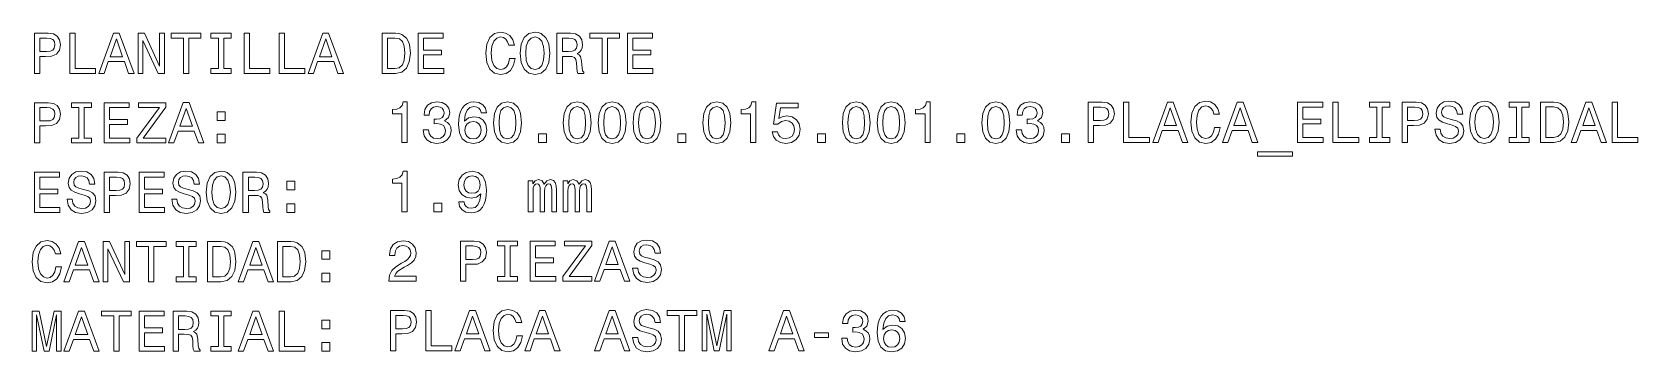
# Model space of a CAD drawing. Extents: x 15 to 1174, y 15 to 826.
# Drawn here: x 621.6 to 761.3, y 383.9 to 411.7 of the extents above; entities that cross this region are included whole.
import ezdxf

# ---------------------------------------------------------------- set-up
doc = ezdxf.new("R2010")
doc.units = 0

msp = doc.modelspace()

# ---------------------------------------------------------------- linework, layer by layer
at = {"color": 7, "lineweight": 13}
for points in [[(621.753906, 408.096527), (622.217834, 408.096527), (622.217834, 409.574188), (622.732239, 409.574188), (623.251709, 409.599396), (623.665283, 409.775909), (623.932556, 410.118866), (624.023315, 410.587891), (623.952698, 411.021606), (623.750977, 411.339325), (623.418152, 411.530975), (622.964233, 411.596527), (621.753906, 411.596527)], [(622.838196, 411.167847), (623.140747, 411.137604), (623.362671, 411.041779), (623.493774, 410.865265), (623.539185, 410.587891), (623.48877, 410.29538), (623.3526, 410.118866), (623.120605, 410.028076), (622.802856, 410.002869), (622.217834, 410.002869), (622.217834, 411.167847)], [(624.830261, 408.096527), (627.079529, 408.096527), (627.079529, 408.520172), (625.29425, 408.520172), (625.29425, 411.596527), (624.830261, 411.596527)], [(627.356934, 408.096527), (627.820862, 408.096527), (628.189026, 409.125336), (629.585999, 409.125336), (629.954163, 408.096527), (630.428223, 408.096527), (629.147278, 411.601562), (628.632812, 411.601562)], [(628.350403, 409.554016), (628.890076, 411.09726), (629.429688, 409.554016)], [(630.776184, 408.096527), (631.194824, 408.096527), (631.194824, 410.966125), (632.536316, 408.096527), (633.075928, 408.096527), (633.075928, 411.596527), (632.652283, 411.596527), (632.652283, 408.726929), (631.325928, 411.596527), (630.776184, 411.596527)], [(634.730103, 408.096527), (635.194092, 408.096527), (635.194092, 411.172882), (636.253174, 411.172882), (636.253174, 411.596527), (633.665955, 411.596527), (633.665955, 411.172882), (634.730103, 411.172882)], [(637.766113, 408.520172), (637.120605, 408.520172), (637.120605, 408.096527), (638.87561, 408.096527), (638.87561, 408.520172), (638.230103, 408.520172), (638.230103, 411.172882), (638.87561, 411.172882), (638.87561, 411.596527), (637.120605, 411.596527), (637.120605, 411.172882), (637.766113, 411.172882)], [(640.010376, 408.096527), (642.259644, 408.096527), (642.259644, 408.520172), (640.474365, 408.520172), (640.474365, 411.596527), (640.010376, 411.596527)], [(643.046387, 408.096527), (645.295654, 408.096527), (645.295654, 408.520172), (643.510376, 408.520172), (643.510376, 411.596527), (643.046387, 411.596527)], [(645.573059, 408.096527), (646.037048, 408.096527), (646.405151, 409.125336), (647.802124, 409.125336), (648.170288, 408.096527), (648.644348, 408.096527), (647.363403, 411.601562), (646.848999, 411.601562)], [(646.566528, 409.554016), (647.106201, 411.09726), (647.645813, 409.554016)], [(653.173157, 411.596527), (652.008179, 411.596527), (652.008179, 408.096527), (653.173157, 408.096527), (653.7229, 408.207489), (654.131409, 408.54538), (654.383545, 409.095093), (654.474365, 409.846527), (654.393677, 410.613098), (654.292786, 410.91568), (654.15155, 411.157776), (653.743042, 411.485565), (653.475769, 411.566254)], [(653.137878, 411.177948), (653.521179, 411.102295), (653.783447, 410.8703), (653.939758, 410.456757), (653.990173, 409.846527), (653.934692, 409.25647), (653.778381, 408.842926), (653.511108, 408.595795), (653.137878, 408.515106), (652.477234, 408.515106), (652.477234, 411.177948)], [(655.155151, 408.096527), (657.374207, 408.096527), (657.374207, 408.520172), (655.619141, 408.520172), (655.619141, 409.705322), (657.182556, 409.705322), (657.182556, 410.123901), (655.619141, 410.123901), (655.619141, 411.172882), (657.333862, 411.172882), (657.333862, 411.596527), (655.155151, 411.596527)], [(663.103271, 409.397675), (663.002441, 408.97406), (662.835999, 408.671448), (662.604004, 408.484863), (662.331665, 408.424347), (662.003906, 408.515106), (661.746643, 408.787445), (661.575195, 409.231262), (661.519714, 409.846527), (661.575195, 410.456757), (661.741638, 410.905609), (661.99884, 411.177948), (662.331665, 411.273773), (662.57373, 411.223328), (662.780518, 411.082123), (662.941895, 410.855164), (663.052856, 410.54248), (663.531982, 410.54248), (663.380676, 411.021606), (663.118408, 411.384705), (662.760376, 411.611664), (662.331665, 411.692352), (661.797119, 411.566254), (661.388611, 411.213257), (661.126343, 410.63327), (661.035583, 409.846527), (661.126343, 409.059784), (661.388611, 408.479797), (661.797119, 408.121735), (662.331665, 408.000702), (662.80072, 408.096527), (663.178955, 408.363831), (663.446228, 408.802582), (663.587463, 409.397675)], [(664.026184, 409.846527), (664.117004, 409.059784), (664.379211, 408.479797), (664.78772, 408.121735), (665.322327, 408.000702), (665.851868, 408.121735), (666.265381, 408.479797), (666.522583, 409.059784), (666.618408, 409.846527), (666.522583, 410.628235), (666.411682, 410.945953), (666.265381, 411.208191), (665.851868, 411.566254), (665.59967, 411.657043), (665.322327, 411.692352), (664.782715, 411.566254), (664.374207, 411.213257), (664.117004, 410.63327)], [(664.510376, 409.846527), (664.565857, 410.456757), (664.732239, 410.905609), (664.989441, 411.177948), (665.322327, 411.273773), (665.650146, 411.177948), (665.907349, 410.900574), (666.07373, 410.451721), (666.134277, 409.846527), (666.07373, 409.236298), (665.907349, 408.787445), (665.650146, 408.515106), (665.322327, 408.424347), (664.989441, 408.515106), (664.732239, 408.787445), (664.565857, 409.231262)], [(667.233704, 408.096527), (667.702698, 408.096527), (667.702698, 409.574188), (668.181824, 409.574188), (668.534851, 409.559052), (668.756775, 409.488464), (668.877808, 409.322021), (668.928223, 409.024475), (668.95343, 408.570587), (668.983704, 408.273041), (669.044189, 408.096527), (669.57373, 408.096527), (669.57373, 408.192352), (669.457764, 408.333557), (669.417419, 408.595795), (669.382141, 409.160645), (669.296387, 409.579224), (669.180359, 409.710358), (668.99884, 409.806183), (669.200562, 409.932251), (669.341797, 410.108765), (669.432556, 410.330688), (669.46283, 410.597961), (669.392212, 411.021606), (669.190491, 411.339325), (668.857605, 411.530975), (668.403748, 411.596527), (667.233704, 411.596527)], [(668.272583, 411.167847), (668.580261, 411.137604), (668.797119, 411.041779), (668.933289, 410.865265), (668.978638, 410.587891), (668.928223, 410.29538), (668.792053, 410.118866), (668.560059, 410.028076), (668.242371, 410.002869), (667.702698, 410.002869), (667.702698, 411.167847)], [(671.162354, 408.096527), (671.626343, 408.096527), (671.626343, 411.172882), (672.685425, 411.172882), (672.685425, 411.596527), (670.098267, 411.596527), (670.098267, 411.172882), (671.162354, 411.172882)], [(673.371338, 408.096527), (675.590332, 408.096527), (675.590332, 408.520172), (673.835266, 408.520172), (673.835266, 409.705322), (675.398682, 409.705322), (675.398682, 410.123901), (673.835266, 410.123901), (673.835266, 411.172882), (675.549988, 411.172882), (675.549988, 411.596527), (673.371338, 411.596527)], [(621.753906, 402.049713), (622.217834, 402.049713), (622.217834, 403.527374), (622.732239, 403.527374), (623.251709, 403.552582), (623.665283, 403.729095), (623.932556, 404.072052), (624.023315, 404.541077), (623.952698, 404.974792), (623.750977, 405.292511), (623.418152, 405.484161), (622.964233, 405.549713), (621.753906, 405.549713)], [(625.622009, 402.473358), (624.976501, 402.473358), (624.976501, 402.049713), (626.731567, 402.049713), (626.731567, 402.473358), (626.085999, 402.473358), (626.085999, 405.126068), (626.731567, 405.126068), (626.731567, 405.549713), (624.976501, 405.549713), (624.976501, 405.126068), (625.622009, 405.126068)], [(627.830994, 402.049713), (630.049988, 402.049713), (630.049988, 402.473358), (628.294922, 402.473358), (628.294922, 403.658508), (629.858337, 403.658508), (629.858337, 404.077087), (628.294922, 404.077087), (628.294922, 405.126068), (630.009644, 405.126068), (630.009644, 405.549713), (627.830994, 405.549713)], [(630.670288, 402.049713), (633.181824, 402.049713), (633.181824, 402.473358), (631.225037, 402.473358), (633.181824, 405.151306), (633.181824, 405.549713), (630.806458, 405.549713), (630.806458, 405.126068), (632.657349, 405.126068), (630.670288, 402.453186)], [(633.428955, 402.049713), (633.892944, 402.049713), (634.261108, 403.078522), (635.658081, 403.078522), (636.026184, 402.049713), (636.500305, 402.049713), (635.219299, 405.554749), (634.704895, 405.554749)], [(653.727234, 402.096527), (654.186157, 402.096527), (654.186157, 405.621735), (653.843201, 405.621735), (653.752441, 405.314117), (653.570862, 405.10733), (653.293518, 404.986298), (652.910217, 404.945953), (652.910217, 404.587891), (653.727234, 404.587891)], [(655.58313, 403.195953), (655.58313, 403.160645), (655.663818, 402.676483), (655.900879, 402.313385), (656.274048, 402.08139), (656.768311, 401.995667), (657.292786, 402.08139), (657.686157, 402.303314), (657.938293, 402.656311), (658.029114, 403.110229), (657.98877, 403.407776), (657.877808, 403.649841), (657.696228, 403.836426), (657.454163, 403.972595), (657.781982, 404.244934), (657.897949, 404.67865), (657.822327, 405.072021), (657.605469, 405.369568), (657.252441, 405.556183), (656.768311, 405.621735), (656.314392, 405.541046), (655.966431, 405.319153), (655.739441, 404.966125), (655.663818, 404.497101), (655.663818, 404.461792), (656.112671, 404.461792), (656.153015, 404.784576), (656.284119, 405.016571), (656.495972, 405.157776), (656.793518, 405.208191), (657.055725, 405.167847), (657.247375, 405.061951), (657.363403, 404.890472), (657.408752, 404.658478), (657.363403, 404.411377), (657.242371, 404.244934), (657.030518, 404.144073), (656.743042, 404.113831), (656.546387, 404.118866), (656.546387, 403.720459), (656.793518, 403.73053), (657.111206, 403.68515), (657.348267, 403.564117), (657.489441, 403.367432), (657.539917, 403.110229), (657.484436, 402.817719), (657.338196, 402.600861), (657.106201, 402.464691), (656.798523, 402.419281), (656.480835, 402.469727), (656.24884, 402.621033), (656.1026, 402.863098), (656.047119, 403.195953)], [(661.100403, 404.653442), (661.004578, 405.061951), (660.782715, 405.364532), (660.439758, 405.556183), (659.995972, 405.621735), (659.698425, 405.586426), (659.441223, 405.490631), (659.214233, 405.33429), (659.022583, 405.112366), (658.871338, 404.834991), (658.760376, 404.497101), (658.689758, 404.098694), (658.669556, 403.649841), (658.750305, 402.933716), (658.997375, 402.414246), (659.395813, 402.101562), (659.940491, 401.995667), (660.429688, 402.086426), (660.802856, 402.323486), (661.044922, 402.696686), (661.130676, 403.170746), (661.044922, 403.649841), (660.812927, 404.018005), (660.454895, 404.25), (660.011108, 404.330688), (659.531982, 404.229797), (659.173889, 403.942352), (659.249573, 404.497101), (659.41095, 404.895508), (659.658081, 405.132538), (660.000977, 405.213257), (660.253174, 405.172882), (660.444824, 405.066986), (660.570862, 404.890472), (660.636414, 404.653442)], [(661.710632, 403.806183), (661.786316, 403.014404), (662.023315, 402.449554), (662.40155, 402.106628), (662.926086, 401.995667), (663.445496, 402.106628), (663.823792, 402.449554), (664.055725, 403.014404), (664.136414, 403.806183), (664.055725, 404.592926), (663.959961, 404.905609), (663.823792, 405.162811), (663.445496, 405.505737), (662.926086, 405.621735), (662.40155, 405.505737), (662.023315, 405.157776), (661.786316, 404.592926)], [(667.782715, 403.806183), (667.858337, 403.014404), (668.095398, 402.449554), (668.473633, 402.106628), (668.998108, 401.995667), (669.517578, 402.106628), (669.895813, 402.449554), (670.127808, 403.014404), (670.208496, 403.806183), (670.127808, 404.592926), (670.031982, 404.905609), (669.895813, 405.162811), (669.517578, 405.505737), (668.998108, 405.621735), (668.473633, 405.505737), (668.095398, 405.157776), (667.858337, 404.592926)], [(670.818726, 403.806183), (670.894348, 403.014404), (671.131409, 402.449554), (671.509644, 402.106628), (672.034119, 401.995667), (672.553589, 402.106628), (672.931824, 402.449554), (673.163818, 403.014404), (673.244507, 403.806183), (673.163818, 404.592926), (673.067993, 404.905609), (672.931824, 405.162811), (672.553589, 405.505737), (672.034119, 405.621735), (671.509644, 405.505737), (671.131409, 405.157776), (670.894348, 404.592926)], [(673.854736, 403.806183), (673.93042, 403.014404), (674.167419, 402.449554), (674.545654, 402.106628), (675.07019, 401.995667), (675.5896, 402.106628), (675.967834, 402.449554), (676.199829, 403.014404), (676.280518, 403.806183), (676.199829, 404.592926), (676.104004, 404.905609), (675.967834, 405.162811), (675.5896, 405.505737), (675.07019, 405.621735), (674.545654, 405.505737), (674.167419, 405.157776), (673.93042, 404.592926)], [(679.926758, 403.806183), (680.002441, 403.014404), (680.239441, 402.449554), (680.617737, 402.106628), (681.142212, 401.995667), (681.661682, 402.106628), (682.039917, 402.449554), (682.271912, 403.014404), (682.3526, 403.806183), (682.271912, 404.592926), (682.176086, 404.905609), (682.039917, 405.162811), (681.661682, 405.505737), (681.142212, 405.621735), (680.617737, 405.505737), (680.239441, 405.157776), (680.002441, 404.592926)], [(684.087463, 402.096527), (684.546387, 402.096527), (684.546387, 405.621735), (684.20343, 405.621735), (684.112671, 405.314117), (683.931091, 405.10733), (683.653748, 404.986298), (683.270447, 404.945953), (683.270447, 404.587891), (684.087463, 404.587891)], [(685.963501, 403.009338), (686.074463, 402.595795), (686.321594, 402.273041), (686.684692, 402.07132), (687.148682, 401.995667), (687.658081, 402.086426), (688.056458, 402.333557), (688.308655, 402.726929), (688.40448, 403.231262), (688.318726, 403.700287), (688.07666, 404.06842), (687.698425, 404.30545), (687.209229, 404.391205), (686.830994, 404.330688), (686.538452, 404.164246), (686.679688, 405.10733), (688.21283, 405.10733), (688.21283, 405.520874), (686.341797, 405.520874), (686.064392, 403.664978), (686.467834, 403.664978), (686.760376, 403.902008), (687.133545, 403.987732), (687.456299, 403.932251), (687.70343, 403.770874), (687.859802, 403.523773), (687.915283, 403.206024), (687.859802, 402.888306), (687.698425, 402.641205), (687.451294, 402.484863), (687.133545, 402.429382), (686.866272, 402.464691), (686.659485, 402.580688), (686.508179, 402.762238), (686.432556, 403.009338)], [(692.070862, 403.806183), (692.146545, 403.014404), (692.383545, 402.449554), (692.76178, 402.106628), (693.286316, 401.995667), (693.805725, 402.106628), (694.18396, 402.449554), (694.415955, 403.014404), (694.496643, 403.806183), (694.415955, 404.592926), (694.320129, 404.905609), (694.18396, 405.162811), (693.805725, 405.505737), (693.286316, 405.621735), (692.76178, 405.505737), (692.383545, 405.157776), (692.146545, 404.592926)], [(695.106873, 403.806183), (695.182556, 403.014404), (695.419556, 402.449554), (695.797852, 402.106628), (696.322327, 401.995667), (696.841797, 402.106628), (697.220032, 402.449554), (697.452026, 403.014404), (697.532715, 403.806183), (697.452026, 404.592926), (697.356201, 404.905609), (697.220032, 405.162811), (696.841797, 405.505737), (696.322327, 405.621735), (695.797852, 405.505737), (695.419556, 405.157776), (695.182556, 404.592926)], [(699.267578, 402.096527), (699.726501, 402.096527), (699.726501, 405.621735), (699.383545, 405.621735), (699.292786, 405.314117), (699.111206, 405.10733), (698.833862, 404.986298), (698.450562, 404.945953), (698.450562, 404.587891), (699.267578, 404.587891)], [(704.214966, 403.806183), (704.290588, 403.014404), (704.527649, 402.449554), (704.905884, 402.106628), (705.430359, 401.995667), (705.949829, 402.106628), (706.328064, 402.449554), (706.560059, 403.014404), (706.640747, 403.806183), (706.560059, 404.592926), (706.464233, 404.905609), (706.328064, 405.162811), (705.949829, 405.505737), (705.430359, 405.621735), (704.905884, 405.505737), (704.527649, 405.157776), (704.290588, 404.592926)], [(707.195496, 403.195953), (707.195496, 403.160645), (707.276184, 402.676483), (707.513245, 402.313385), (707.886414, 402.08139), (708.380676, 401.995667), (708.905151, 402.08139), (709.298523, 402.303314), (709.55072, 402.656311), (709.641479, 403.110229), (709.601135, 403.407776), (709.490173, 403.649841), (709.308594, 403.836426), (709.066528, 403.972595), (709.394348, 404.244934), (709.510376, 404.67865), (709.434692, 405.072021), (709.217834, 405.369568), (708.864807, 405.556183), (708.380676, 405.621735), (707.926758, 405.541046), (707.578796, 405.319153), (707.351868, 404.966125), (707.276184, 404.497101), (707.276184, 404.461792), (707.725037, 404.461792), (707.765381, 404.784576), (707.896545, 405.016571), (708.108337, 405.157776), (708.405884, 405.208191), (708.668152, 405.167847), (708.859802, 405.061951), (708.975769, 404.890472), (709.021179, 404.658478), (708.975769, 404.411377), (708.854736, 404.244934), (708.642944, 404.144073), (708.355469, 404.113831), (708.158752, 404.118866), (708.158752, 403.720459), (708.405884, 403.73053), (708.723633, 403.68515), (708.960632, 403.564117), (709.101868, 403.367432), (709.152283, 403.110229), (709.096802, 402.817719), (708.950562, 402.600861), (708.718567, 402.464691), (708.41095, 402.419281), (708.093201, 402.469727), (707.861206, 402.621033), (707.714966, 402.863098), (707.659485, 403.195953)], [(713.474304, 402.096527), (713.938293, 402.096527), (713.938293, 403.574188), (714.452698, 403.574188), (714.972168, 403.599396), (715.385742, 403.775909), (715.653015, 404.118866), (715.743774, 404.587891), (715.673157, 405.021606), (715.471436, 405.339325), (715.138611, 405.530975), (714.684692, 405.596527), (713.474304, 405.596527)], [(716.55072, 402.096527), (718.799988, 402.096527), (718.799988, 402.520172), (717.014648, 402.520172), (717.014648, 405.596527), (716.55072, 405.596527)], [(719.077332, 402.096527), (719.541321, 402.096527), (719.909485, 403.125336), (721.306458, 403.125336), (721.674622, 402.096527), (722.148682, 402.096527), (720.867676, 405.601562), (720.353271, 405.601562)], [(724.463501, 403.397675), (724.362671, 402.97406), (724.196228, 402.671448), (723.964233, 402.484863), (723.691895, 402.424347), (723.364075, 402.515106), (723.106873, 402.787445), (722.935425, 403.231262), (722.879944, 403.846527), (722.935425, 404.456757), (723.101868, 404.905609), (723.35907, 405.177948), (723.691895, 405.273773), (723.93396, 405.223328), (724.140747, 405.082123), (724.302124, 404.855164), (724.413086, 404.54248), (724.892212, 404.54248), (724.740906, 405.021606), (724.478638, 405.384705), (724.120605, 405.611664), (723.691895, 405.692352), (723.157349, 405.566254), (722.74884, 405.213257), (722.486572, 404.63327), (722.395813, 403.846527), (722.486572, 403.059784), (722.74884, 402.479797), (723.157349, 402.121735), (723.691895, 402.000702), (724.16095, 402.096527), (724.539185, 402.363831), (724.806458, 402.802582), (724.947693, 403.397675)], [(725.149414, 402.096527), (725.613403, 402.096527), (725.981567, 403.125336), (727.37854, 403.125336), (727.746643, 402.096527), (728.220703, 402.096527), (726.939758, 405.601562), (726.425354, 405.601562)], [(731.695496, 402.096527), (733.914551, 402.096527), (733.914551, 402.520172), (732.159485, 402.520172), (732.159485, 403.705322), (733.7229, 403.705322), (733.7229, 404.123901), (732.159485, 404.123901), (732.159485, 405.172882), (733.874207, 405.172882), (733.874207, 405.596527), (731.695496, 405.596527)], [(734.766846, 402.096527), (737.016113, 402.096527), (737.016113, 402.520172), (735.230835, 402.520172), (735.230835, 405.596527), (734.766846, 405.596527)], [(738.594666, 402.520172), (737.949097, 402.520172), (737.949097, 402.096527), (739.704163, 402.096527), (739.704163, 402.520172), (739.058655, 402.520172), (739.058655, 405.172882), (739.704163, 405.172882), (739.704163, 405.596527), (737.949097, 405.596527), (737.949097, 405.172882), (738.594666, 405.172882)], [(740.798584, 402.096527), (741.262512, 402.096527), (741.262512, 403.574188), (741.776917, 403.574188), (742.296387, 403.599396), (742.709961, 403.775909), (742.977234, 404.118866), (743.067993, 404.587891), (742.997437, 405.021606), (742.795654, 405.339325), (742.46283, 405.530975), (742.008911, 405.596527), (740.798584, 405.596527)], [(744.101868, 403.251434), (743.642944, 403.251434), (743.743774, 402.716858), (743.995972, 402.323486), (744.384277, 402.086426), (744.908813, 402.000702), (745.428223, 402.08139), (745.816589, 402.303314), (746.063721, 402.651276), (746.15448, 403.110229), (746.078796, 403.523773), (745.867004, 403.791046), (745.524048, 403.96756), (745.065125, 404.098694), (744.671753, 404.194519), (744.414551, 404.30545), (744.268311, 404.466858), (744.2229, 404.718994), (744.268311, 404.945953), (744.399414, 405.117432), (744.601135, 405.233429), (744.87854, 405.273773), (745.16095, 405.223328), (745.382874, 405.087158), (745.529114, 404.860229), (745.599731, 404.552582), (746.058655, 404.552582), (746.058655, 404.562653), (745.977966, 405.036743), (745.740906, 405.38974), (745.367737, 405.611664), (744.863403, 405.687317), (744.409485, 405.611664), (744.056458, 405.399841), (743.829529, 405.072021), (743.74884, 404.648407), (743.814392, 404.270172), (744.006042, 404.012939), (744.308655, 403.841492), (744.722168, 403.710358), (745.130676, 403.59436), (745.438354, 403.483429), (745.624939, 403.322021), (745.690491, 403.059784), (745.630005, 402.79248), (745.473633, 402.590759), (745.236572, 402.464691), (744.928955, 402.424347), (744.585999, 402.479797), (744.323792, 402.641205), (744.157349, 402.903442)], [(746.638611, 403.846527), (746.72937, 403.059784), (746.991638, 402.479797), (747.400146, 402.121735), (747.934753, 402.000702), (748.464294, 402.121735), (748.877808, 402.479797), (749.13501, 403.059784), (749.230835, 403.846527), (749.13501, 404.628235), (749.024048, 404.945953), (748.877808, 405.208191), (748.464294, 405.566254), (748.212097, 405.657043), (747.934753, 405.692352), (747.395081, 405.566254), (746.986572, 405.213257), (746.72937, 404.63327)], [(747.122803, 403.846527), (747.178223, 404.456757), (747.344666, 404.905609), (747.601868, 405.177948), (747.934753, 405.273773), (748.262573, 405.177948), (748.519775, 404.900574), (748.686157, 404.451721), (748.746704, 403.846527), (748.686157, 403.236298), (748.519775, 402.787445), (748.262573, 402.515106), (747.934753, 402.424347), (747.601868, 402.515106), (747.344666, 402.787445), (747.178223, 403.231262)], [(750.73877, 402.520172), (750.093262, 402.520172), (750.093262, 402.096527), (751.848267, 402.096527), (751.848267, 402.520172), (751.202759, 402.520172), (751.202759, 405.172882), (751.848267, 405.172882), (751.848267, 405.596527), (750.093262, 405.596527), (750.093262, 405.172882), (750.73877, 405.172882)], [(754.001709, 405.596527), (752.836731, 405.596527), (752.836731, 402.096527), (754.001709, 402.096527), (754.551453, 402.207489), (754.959961, 402.54538), (755.212097, 403.095093), (755.302856, 403.846527), (755.222168, 404.613098), (755.121338, 404.91568), (754.980103, 405.157776), (754.571655, 405.485565), (754.304321, 405.566254)], [(755.509644, 402.096527), (755.973633, 402.096527), (756.341797, 403.125336), (757.73877, 403.125336), (758.106934, 402.096527), (758.580994, 402.096527), (757.299988, 405.601562), (756.785583, 405.601562)], [(759.055054, 402.096527), (761.304321, 402.096527), (761.304321, 402.520172), (759.519043, 402.520172), (759.519043, 405.596527), (759.055054, 405.596527)], [(622.838196, 405.121033), (623.140747, 405.09079), (623.362671, 404.994965), (623.493774, 404.818451), (623.539185, 404.541077), (623.48877, 404.248566), (623.3526, 404.072052), (623.120605, 403.981262), (622.802856, 403.956055), (622.217834, 403.956055), (622.217834, 405.121033)], [(634.422485, 403.507202), (634.962097, 405.050446), (635.501709, 403.507202)], [(637.650146, 404.0065), (638.346069, 404.0065), (638.346069, 404.757935), (637.650146, 404.757935)], [(660.641479, 403.16568), (660.585999, 402.847961), (660.444824, 402.605896), (660.217834, 402.444519), (659.935425, 402.394073), (659.637878, 402.444519), (659.41095, 402.600861), (659.264709, 402.842926), (659.219299, 403.160645), (659.269714, 403.473328), (659.41095, 403.710358), (659.642944, 403.861664), (659.955627, 403.917145), (660.227966, 403.861664), (660.444824, 403.715393), (660.585999, 403.478363)], [(662.194824, 403.806183), (662.235168, 404.416412), (662.361206, 404.855164), (662.588196, 405.112366), (662.926086, 405.203156), (663.258911, 405.112366), (663.48584, 404.855164), (663.611938, 404.416412), (663.652283, 403.806183), (663.611938, 403.190918), (663.48584, 402.752136), (663.258911, 402.494934), (662.926086, 402.40921), (662.588196, 402.494934), (662.361206, 402.752136), (662.235168, 403.190918)], [(668.266846, 403.806183), (668.30719, 404.416412), (668.433289, 404.855164), (668.660217, 405.112366), (668.998108, 405.203156), (669.330994, 405.112366), (669.557922, 404.855164), (669.684021, 404.416412), (669.724365, 403.806183), (669.684021, 403.190918), (669.557922, 402.752136), (669.330994, 402.494934), (668.998108, 402.40921), (668.660217, 402.494934), (668.433289, 402.752136), (668.30719, 403.190918)], [(671.302856, 403.806183), (671.343201, 404.416412), (671.469299, 404.855164), (671.696228, 405.112366), (672.034119, 405.203156), (672.367004, 405.112366), (672.593933, 404.855164), (672.720032, 404.416412), (672.760376, 403.806183), (672.720032, 403.190918), (672.593933, 402.752136), (672.367004, 402.494934), (672.034119, 402.40921), (671.696228, 402.494934), (671.469299, 402.752136), (671.343201, 403.190918)], [(674.338867, 403.806183), (674.379211, 404.416412), (674.50531, 404.855164), (674.732239, 405.112366), (675.07019, 405.203156), (675.403015, 405.112366), (675.629944, 404.855164), (675.756042, 404.416412), (675.796387, 403.806183), (675.756042, 403.190918), (675.629944, 402.752136), (675.403015, 402.494934), (675.07019, 402.40921), (674.732239, 402.494934), (674.50531, 402.752136), (674.379211, 403.190918)], [(680.41095, 403.806183), (680.451294, 404.416412), (680.577393, 404.855164), (680.804321, 405.112366), (681.142212, 405.203156), (681.475037, 405.112366), (681.702026, 404.855164), (681.828064, 404.416412), (681.868408, 403.806183), (681.828064, 403.190918), (681.702026, 402.752136), (681.475037, 402.494934), (681.142212, 402.40921), (680.804321, 402.494934), (680.577393, 402.752136), (680.451294, 403.190918)], [(692.555054, 403.806183), (692.595398, 404.416412), (692.721436, 404.855164), (692.948425, 405.112366), (693.286316, 405.203156), (693.619141, 405.112366), (693.846069, 404.855164), (693.972168, 404.416412), (694.012512, 403.806183), (693.972168, 403.190918), (693.846069, 402.752136), (693.619141, 402.494934), (693.286316, 402.40921), (692.948425, 402.494934), (692.721436, 402.752136), (692.595398, 403.190918)], [(695.591064, 403.806183), (695.631409, 404.416412), (695.757446, 404.855164), (695.984436, 405.112366), (696.322327, 405.203156), (696.655151, 405.112366), (696.882141, 404.855164), (697.008179, 404.416412), (697.048523, 403.806183), (697.008179, 403.190918), (696.882141, 402.752136), (696.655151, 402.494934), (696.322327, 402.40921), (695.984436, 402.494934), (695.757446, 402.752136), (695.631409, 403.190918)], [(704.699097, 403.806183), (704.739441, 404.416412), (704.86554, 404.855164), (705.092468, 405.112366), (705.430359, 405.203156), (705.763245, 405.112366), (705.990173, 404.855164), (706.116272, 404.416412), (706.156616, 403.806183), (706.116272, 403.190918), (705.990173, 402.752136), (705.763245, 402.494934), (705.430359, 402.40921), (705.092468, 402.494934), (704.86554, 402.752136), (704.739441, 403.190918)], [(714.558594, 405.167847), (714.861206, 405.137604), (715.08313, 405.041779), (715.214233, 404.865265), (715.259644, 404.587891), (715.209229, 404.29538), (715.073059, 404.118866), (714.841064, 404.028076), (714.523315, 404.002869), (713.938293, 404.002869), (713.938293, 405.167847)], [(720.070862, 403.554016), (720.610474, 405.09726), (721.150146, 403.554016)], [(726.142944, 403.554016), (726.682556, 405.09726), (727.222168, 403.554016)], [(741.882874, 405.167847), (742.185425, 405.137604), (742.407349, 405.041779), (742.538452, 404.865265), (742.583862, 404.587891), (742.533447, 404.29538), (742.397278, 404.118866), (742.165283, 404.028076), (741.847534, 404.002869), (741.262512, 404.002869), (741.262512, 405.167847)], [(753.966431, 405.177948), (754.349731, 405.102295), (754.611938, 404.8703), (754.768311, 404.456757), (754.818726, 403.846527), (754.763245, 403.25647), (754.606934, 402.842926), (754.339661, 402.595795), (753.966431, 402.515106), (753.305786, 402.515106), (753.305786, 405.177948)], [(756.503174, 403.554016), (757.042786, 405.09726), (757.582458, 403.554016)], [(637.650146, 402.049713), (638.346069, 402.049713), (638.346069, 402.801147), (637.650146, 402.801147)], [(665.614136, 402.096527), (666.310059, 402.096527), (666.310059, 402.847961), (665.614136, 402.847961)], [(677.758179, 402.096527), (678.454163, 402.096527), (678.454163, 402.847961), (677.758179, 402.847961)], [(689.902283, 402.096527), (690.598267, 402.096527), (690.598267, 402.847961), (689.902283, 402.847961)], [(702.046387, 402.096527), (702.742371, 402.096527), (702.742371, 402.847961), (702.046387, 402.847961)], [(711.154419, 402.096527), (711.850403, 402.096527), (711.850403, 402.847961), (711.154419, 402.847961)], [(728.200562, 401.259338), (728.200562, 400.906311), (731.236572, 400.906311), (731.236572, 401.259338)], [(621.758911, 396.002869), (623.977966, 396.002869), (623.977966, 396.426514), (622.2229, 396.426514), (622.2229, 397.611664), (623.786316, 397.611664), (623.786316, 398.030243), (622.2229, 398.030243), (622.2229, 399.079224), (623.937622, 399.079224), (623.937622, 399.502869), (621.758911, 399.502869)], [(625.05719, 397.157776), (624.598267, 397.157776), (624.699097, 396.623199), (624.951294, 396.229828), (625.3396, 395.992767), (625.864136, 395.907043), (626.383545, 395.987732), (626.771912, 396.209656), (627.018982, 396.557617), (627.109802, 397.016571), (627.034119, 397.430115), (626.822327, 397.697388), (626.47937, 397.873901), (626.020447, 398.005035), (625.627075, 398.100861), (625.369873, 398.211792), (625.223633, 398.373199), (625.178223, 398.625336), (625.223633, 398.852295), (625.354736, 399.023773), (625.556458, 399.139771), (625.833862, 399.180115), (626.116272, 399.129669), (626.338196, 398.9935), (626.484436, 398.766571), (626.555054, 398.458923), (627.013977, 398.458923), (627.013977, 398.468994), (626.933289, 398.943085), (626.696228, 399.296082), (626.323059, 399.518005), (625.818726, 399.593658), (625.364807, 399.518005), (625.01178, 399.306183), (624.784851, 398.978363), (624.704163, 398.554749), (624.769714, 398.176514), (624.961365, 397.919281), (625.263977, 397.747833), (625.67749, 397.616699), (626.085999, 397.500702), (626.393677, 397.389771), (626.580261, 397.228363), (626.645813, 396.966125), (626.585266, 396.698822), (626.428955, 396.497101), (626.191895, 396.371033), (625.884277, 396.330688), (625.541321, 396.386139), (625.279114, 396.547546), (625.112671, 396.809784)], [(627.825928, 396.002869), (628.289917, 396.002869), (628.289917, 397.48053), (628.804321, 397.48053), (629.323792, 397.505737), (629.737305, 397.682251), (630.004578, 398.025208), (630.095398, 398.494232), (630.02478, 398.927948), (629.823059, 399.245667), (629.490173, 399.437317), (629.036316, 399.502869), (627.825928, 399.502869)], [(628.910217, 399.074188), (629.21283, 399.043945), (629.434692, 398.94812), (629.565857, 398.771606), (629.611206, 398.494232), (629.560791, 398.201721), (629.424622, 398.025208), (629.192627, 397.934418), (628.874939, 397.90921), (628.289917, 397.90921), (628.289917, 399.074188)], [(630.867004, 396.002869), (633.085999, 396.002869), (633.085999, 396.426514), (631.330994, 396.426514), (631.330994, 397.611664), (632.894348, 397.611664), (632.894348, 398.030243), (631.330994, 398.030243), (631.330994, 399.079224), (633.045654, 399.079224), (633.045654, 399.502869), (630.867004, 399.502869)], [(634.165283, 397.157776), (633.706299, 397.157776), (633.80719, 396.623199), (634.059326, 396.229828), (634.447693, 395.992767), (634.972168, 395.907043), (635.491638, 395.987732), (635.879944, 396.209656), (636.127075, 396.557617), (636.217834, 397.016571), (636.142212, 397.430115), (635.93042, 397.697388), (635.587463, 397.873901), (635.12854, 398.005035), (634.735168, 398.100861), (634.477966, 398.211792), (634.331665, 398.373199), (634.286316, 398.625336), (634.331665, 398.852295), (634.46283, 399.023773), (634.664551, 399.139771), (634.941895, 399.180115), (635.224365, 399.129669), (635.446228, 398.9935), (635.592468, 398.766571), (635.663086, 398.458923), (636.122009, 398.458923), (636.122009, 398.468994), (636.041321, 398.943085), (635.804321, 399.296082), (635.431091, 399.518005), (634.926819, 399.593658), (634.4729, 399.518005), (634.119873, 399.306183), (633.892944, 398.978363), (633.812256, 398.554749), (633.877808, 398.176514), (634.069458, 397.919281), (634.372009, 397.747833), (634.785583, 397.616699), (635.194092, 397.500702), (635.501709, 397.389771), (635.688293, 397.228363), (635.753906, 396.966125), (635.693359, 396.698822), (635.537048, 396.497101), (635.299988, 396.371033), (634.992371, 396.330688), (634.649414, 396.386139), (634.387146, 396.547546), (634.220764, 396.809784)], [(636.702026, 397.752869), (636.792786, 396.966125), (637.055054, 396.386139), (637.463562, 396.028076), (637.998108, 395.907043), (638.527649, 396.028076), (638.941223, 396.386139), (639.198425, 396.966125), (639.29425, 397.752869), (639.198425, 398.534576), (639.087463, 398.852295), (638.941223, 399.114532), (638.527649, 399.472595), (638.275513, 399.563385), (637.998108, 399.598694), (637.458496, 399.472595), (637.049988, 399.119598), (636.792786, 398.539612)], [(637.186157, 397.752869), (637.241638, 398.363098), (637.408081, 398.811951), (637.665283, 399.08429), (637.998108, 399.180115), (638.325928, 399.08429), (638.58313, 398.806915), (638.749573, 398.358063), (638.810059, 397.752869), (638.749573, 397.142639), (638.58313, 396.693787), (638.325928, 396.421448), (637.998108, 396.330688), (637.665283, 396.421448), (637.408081, 396.693787), (637.241638, 397.137604)], [(639.909485, 396.002869), (640.37854, 396.002869), (640.37854, 397.48053), (640.857605, 397.48053), (641.210632, 397.465393), (641.432556, 397.394806), (641.553589, 397.228363), (641.604004, 396.930817), (641.629211, 396.476929), (641.659485, 396.179382), (641.720032, 396.002869), (642.249573, 396.002869), (642.249573, 396.098694), (642.133545, 396.239899), (642.093201, 396.502136), (642.057922, 397.066986), (641.972168, 397.485565), (641.856201, 397.616699), (641.674622, 397.712524), (641.876343, 397.838593), (642.017578, 398.015106), (642.108337, 398.23703), (642.138611, 398.504303), (642.067993, 398.927948), (641.866272, 399.245667), (641.533447, 399.437317), (641.079529, 399.502869), (639.909485, 399.502869)], [(640.948425, 399.074188), (641.256042, 399.043945), (641.4729, 398.94812), (641.60907, 398.771606), (641.65448, 398.494232), (641.604004, 398.201721), (641.467834, 398.025208), (641.23584, 397.934418), (640.918152, 397.90921), (640.37854, 397.90921), (640.37854, 399.074188)], [(643.722168, 397.959656), (644.418152, 397.959656), (644.418152, 398.71109), (643.722168, 398.71109)], [(653.727234, 396.049713), (654.186157, 396.049713), (654.186157, 399.574921), (653.843201, 399.574921), (653.752441, 399.267303), (653.570862, 399.060516), (653.293518, 398.939484), (652.910217, 398.899139), (652.910217, 398.541077), (653.727234, 398.541077)], [(658.679688, 396.917145), (658.75531, 396.518738), (658.972168, 396.21109), (659.315125, 396.01944), (659.768982, 395.948853), (660.066528, 395.984161), (660.333862, 396.074921), (660.560791, 396.231262), (660.752441, 396.453186), (660.903748, 396.73056), (661.014709, 397.073486), (661.080261, 397.466858), (661.105469, 397.920746), (661.019714, 398.631836), (660.772583, 399.151306), (660.379211, 399.463989), (659.8396, 399.574921), (659.345398, 399.484161), (658.972168, 399.242065), (658.730103, 398.868866), (658.649414, 398.399872), (658.730103, 397.91571), (658.967163, 397.547546), (659.32019, 397.315552), (659.768982, 397.239929), (660.243042, 397.335724), (660.601135, 397.628235), (660.520447, 397.068451), (660.35907, 396.670044), (660.111938, 396.432983), (659.774048, 396.357361), (659.51178, 396.392639), (659.32019, 396.503601), (659.194092, 396.680115), (659.143677, 396.917145)], [(659.138611, 398.404907), (659.189026, 398.71759), (659.330261, 398.964691), (659.552124, 399.121033), (659.8396, 399.176514), (660.137146, 399.121033), (660.364136, 398.964691), (660.50531, 398.722626), (660.560791, 398.409943), (660.50531, 398.092224), (660.364136, 397.855194), (660.132141, 397.708923), (659.824463, 397.658508), (659.547119, 397.708923), (659.330261, 397.855194), (659.189026, 398.087189)], [(664.741638, 396.049713), (665.150146, 396.049713), (665.150146, 397.860229), (665.175354, 398.132568), (665.250977, 398.329254), (665.367004, 398.445251), (665.518311, 398.490631), (665.639343, 398.450287), (665.720032, 398.349426), (665.760376, 398.177948), (665.775513, 397.951019), (665.775513, 396.049713), (666.158752, 396.049713), (666.158752, 397.860229), (666.184021, 398.127533), (666.259644, 398.324219), (666.380676, 398.445251), (666.531982, 398.490631), (666.653015, 398.450287), (666.733704, 398.349426), (666.784119, 397.951019), (666.784119, 396.049713), (667.192627, 396.049713), (667.192627, 397.920746), (667.167419, 398.309082), (667.086731, 398.606628), (666.925354, 398.788177), (666.663086, 398.85376), (666.355469, 398.752869), (666.118408, 398.460388), (665.931824, 398.747833), (665.619141, 398.85376), (665.331665, 398.752869), (665.13501, 398.470459), (665.13501, 398.757935), (664.741638, 398.757935)], [(667.777649, 396.049713), (668.186157, 396.049713), (668.186157, 397.860229), (668.211365, 398.132568), (668.287048, 398.329254), (668.403015, 398.445251), (668.554321, 398.490631), (668.675354, 398.450287), (668.756042, 398.349426), (668.796387, 398.177948), (668.811523, 397.951019), (668.811523, 396.049713), (669.194824, 396.049713), (669.194824, 397.860229), (669.220032, 398.127533), (669.295654, 398.324219), (669.416687, 398.445251), (669.567993, 398.490631), (669.689026, 398.450287), (669.769714, 398.349426), (669.82019, 397.951019), (669.82019, 396.049713), (670.228638, 396.049713), (670.228638, 397.920746), (670.20343, 398.309082), (670.122742, 398.606628), (669.961365, 398.788177), (669.699097, 398.85376), (669.391479, 398.752869), (669.15448, 398.460388), (668.967834, 398.747833), (668.655151, 398.85376), (668.367737, 398.752869), (668.171021, 398.470459), (668.171021, 398.757935), (667.777649, 398.757935)], [(643.722168, 396.002869), (644.418152, 396.002869), (644.418152, 396.754303), (643.722168, 396.754303)], [(656.506042, 396.049713), (657.202026, 396.049713), (657.202026, 396.801147), (656.506042, 396.801147)], [(623.63501, 391.257202), (623.534119, 390.833588), (623.367737, 390.530975), (623.135742, 390.344391), (622.863403, 390.283875), (622.535583, 390.374634), (622.278381, 390.646973), (622.106934, 391.09079), (622.051453, 391.706055), (622.106934, 392.316284), (622.273315, 392.765137), (622.530518, 393.037476), (622.863403, 393.133301), (623.105469, 393.082855), (623.312256, 392.94165), (623.473633, 392.714691), (623.584595, 392.402008), (624.06366, 392.402008), (623.912354, 392.881134), (623.650146, 393.244232), (623.292053, 393.471191), (622.863403, 393.55188), (622.328796, 393.425781), (621.920288, 393.072784), (621.658081, 392.492798), (621.567261, 391.706055), (621.658081, 390.919312), (621.920288, 390.339325), (622.328796, 389.981262), (622.863403, 389.860229), (623.332397, 389.956055), (623.710632, 390.223358), (623.977966, 390.662109), (624.119141, 391.257202)], [(624.320862, 389.956055), (624.784851, 389.956055), (625.153015, 390.984863), (626.549988, 390.984863), (626.918152, 389.956055), (627.392212, 389.956055), (626.111206, 393.46109), (625.596802, 393.46109)], [(625.314392, 391.413544), (625.854004, 392.956787), (626.393677, 391.413544)], [(627.740173, 389.956055), (628.158752, 389.956055), (628.158752, 392.825653), (629.500305, 389.956055), (630.039917, 389.956055), (630.039917, 393.456055), (629.616272, 393.456055), (629.616272, 390.586456), (628.289917, 393.456055), (627.740173, 393.456055)], [(631.694092, 389.956055), (632.158081, 389.956055), (632.158081, 393.03241), (633.217163, 393.03241), (633.217163, 393.456055), (630.629944, 393.456055), (630.629944, 393.03241), (631.694092, 393.03241)], [(634.730103, 390.3797), (634.084595, 390.3797), (634.084595, 389.956055), (635.8396, 389.956055), (635.8396, 390.3797), (635.194092, 390.3797), (635.194092, 393.03241), (635.8396, 393.03241), (635.8396, 393.456055), (634.084595, 393.456055), (634.084595, 393.03241), (634.730103, 393.03241)], [(637.993042, 393.456055), (636.828064, 393.456055), (636.828064, 389.956055), (637.993042, 389.956055), (638.542786, 390.067017), (638.951294, 390.404907), (639.20343, 390.95462), (639.29425, 391.706055), (639.213562, 392.472626), (639.112671, 392.775208), (638.971436, 393.017303), (638.562927, 393.345093), (638.295654, 393.425781)], [(637.957764, 393.037476), (638.341064, 392.961823), (638.603271, 392.729828), (638.759644, 392.316284), (638.810059, 391.706055), (638.754578, 391.115997), (638.598267, 390.702454), (638.330994, 390.455322), (637.957764, 390.374634), (637.297119, 390.374634), (637.297119, 393.037476)], [(639.500977, 389.956055), (639.964966, 389.956055), (640.33313, 390.984863), (641.730103, 390.984863), (642.098267, 389.956055), (642.572327, 389.956055), (641.291321, 393.46109), (640.776917, 393.46109)], [(640.494507, 391.413544), (641.034119, 392.956787), (641.573792, 391.413544)], [(644.065125, 393.456055), (642.900146, 393.456055), (642.900146, 389.956055), (644.065125, 389.956055), (644.614807, 390.067017), (645.023315, 390.404907), (645.275513, 390.95462), (645.366272, 391.706055), (645.285583, 392.472626), (645.184692, 392.775208), (645.043518, 393.017303), (644.63501, 393.345093), (644.367737, 393.425781)], [(644.029785, 393.037476), (644.413086, 392.961823), (644.675354, 392.729828), (644.831665, 392.316284), (644.882141, 391.706055), (644.82666, 391.115997), (644.670288, 390.702454), (644.403015, 390.455322), (644.029785, 390.374634), (643.369141, 390.374634), (643.369141, 393.037476)], [(652.587463, 390.002869), (654.993042, 390.002869), (654.993042, 390.436584), (653.091797, 390.436584), (653.197693, 390.673615), (653.379211, 390.8703), (653.939026, 391.228363), (654.236572, 391.379669), (654.569458, 391.596527), (654.806458, 391.848694), (654.942627, 392.14624), (654.993042, 392.484131), (654.907349, 392.907776), (654.670288, 393.240631), (654.30719, 393.452423), (653.838196, 393.528076), (653.354004, 393.442352), (652.98584, 393.205322), (652.74884, 392.827087), (652.668152, 392.327789), (652.668152, 392.257202), (653.127075, 392.257202), (653.127075, 392.297546), (653.172485, 392.640472), (653.308655, 392.892639), (653.525513, 393.054016), (653.812927, 393.109497), (654.105469, 393.059052), (654.322327, 392.932983), (654.463562, 392.736298), (654.513977, 392.489166), (654.478638, 392.257202), (654.382812, 392.060516), (654.221436, 391.889038), (653.999573, 391.737732), (653.702026, 391.576355), (653.207764, 391.263672), (652.859802, 390.930817), (652.653015, 390.527374), (652.587463, 390.018005)], [(658.825928, 390.002869), (659.289917, 390.002869), (659.289917, 391.48053), (659.804321, 391.48053), (660.323792, 391.505737), (660.737305, 391.682251), (661.004578, 392.025208), (661.095398, 392.494232), (661.02478, 392.927948), (660.823059, 393.245667), (660.490173, 393.437317), (660.036316, 393.502869), (658.825928, 393.502869)], [(659.910217, 393.074188), (660.21283, 393.043945), (660.434692, 392.94812), (660.565857, 392.771606), (660.611206, 392.494232), (660.560791, 392.201721), (660.424622, 392.025208), (660.192627, 391.934418), (659.874939, 391.90921), (659.289917, 391.90921), (659.289917, 393.074188)], [(662.694092, 390.426514), (662.048523, 390.426514), (662.048523, 390.002869), (663.803589, 390.002869), (663.803589, 390.426514), (663.158081, 390.426514), (663.158081, 393.079224), (663.803589, 393.079224), (663.803589, 393.502869), (662.048523, 393.502869), (662.048523, 393.079224), (662.694092, 393.079224)], [(664.903015, 390.002869), (667.122009, 390.002869), (667.122009, 390.426514), (665.367004, 390.426514), (665.367004, 391.611664), (666.93042, 391.611664), (666.93042, 392.030243), (665.367004, 392.030243), (665.367004, 393.079224), (667.081665, 393.079224), (667.081665, 393.502869), (664.903015, 393.502869)], [(667.742371, 390.002869), (670.253906, 390.002869), (670.253906, 390.426514), (668.297119, 390.426514), (670.253906, 393.104462), (670.253906, 393.502869), (667.87854, 393.502869), (667.87854, 393.079224), (669.72937, 393.079224), (667.742371, 390.406342)], [(670.500977, 390.002869), (670.964966, 390.002869), (671.33313, 391.031677), (672.730103, 391.031677), (673.098267, 390.002869), (673.572327, 390.002869), (672.291321, 393.507904), (671.776917, 393.507904)], [(671.494507, 391.460358), (672.034119, 393.003601), (672.573792, 391.460358)], [(674.273315, 391.157776), (673.814392, 391.157776), (673.915283, 390.623199), (674.167419, 390.229828), (674.555725, 389.992767), (675.080261, 389.907043), (675.599731, 389.987732), (675.988037, 390.209656), (676.235168, 390.557617), (676.325928, 391.016571), (676.250305, 391.430115), (676.038452, 391.697388), (675.695496, 391.873901), (675.236572, 392.005035), (674.843201, 392.100861), (674.585999, 392.211792), (674.439758, 392.373199), (674.394348, 392.625336), (674.439758, 392.852295), (674.570862, 393.023773), (674.772583, 393.139771), (675.049988, 393.180115), (675.332397, 393.129669), (675.554321, 392.9935), (675.700562, 392.766571), (675.771179, 392.458923), (676.230103, 392.458923), (676.230103, 392.468994), (676.149414, 392.943085), (675.912354, 393.296082), (675.539185, 393.518005), (675.034851, 393.593658), (674.580994, 393.518005), (674.227966, 393.306183), (674.000977, 392.978363), (673.920288, 392.554749), (673.98584, 392.176514), (674.17749, 391.919281), (674.480103, 391.747833), (674.893677, 391.616699), (675.302124, 391.500702), (675.609802, 391.389771), (675.796387, 391.228363), (675.861938, 390.966125), (675.801453, 390.698822), (675.645081, 390.497101), (675.408081, 390.371033), (675.100403, 390.330688), (674.757507, 390.386139), (674.495239, 390.547546), (674.328796, 390.809784)], [(646.758179, 391.912842), (647.454163, 391.912842), (647.454163, 392.664276), (646.758179, 392.664276)], [(646.758179, 389.956055), (647.454163, 389.956055), (647.454163, 390.707489), (646.758179, 390.707489)], [(621.55719, 383.90921), (621.945496, 383.90921), (621.945496, 387.086456), (622.601135, 383.90921), (623.034851, 383.90921), (623.685425, 387.086456), (623.685425, 383.90921), (624.078796, 383.90921), (624.078796, 387.40921), (623.463562, 387.40921), (622.817993, 384.322754), (622.17749, 387.40921), (621.55719, 387.40921)], [(624.320862, 383.90921), (624.784851, 383.90921), (625.153015, 384.938019), (626.549988, 384.938019), (626.918152, 383.90921), (627.392212, 383.90921), (626.111206, 387.414246), (625.596802, 387.414246)], [(628.658081, 383.90921), (629.122009, 383.90921), (629.122009, 386.985565), (630.181091, 386.985565), (630.181091, 387.40921), (627.593933, 387.40921), (627.593933, 386.985565), (628.658081, 386.985565)], [(630.867004, 383.90921), (633.085999, 383.90921), (633.085999, 384.332855), (631.330994, 384.332855), (631.330994, 385.518005), (632.894348, 385.518005), (632.894348, 385.936584), (631.330994, 385.936584), (631.330994, 386.985565), (633.045654, 386.985565), (633.045654, 387.40921), (630.867004, 387.40921)], [(633.837463, 383.90921), (634.306458, 383.90921), (634.306458, 385.386871), (634.785583, 385.386871), (635.138611, 385.371735), (635.360535, 385.301147), (635.481567, 385.134705), (635.531982, 384.837158), (635.55719, 384.38327), (635.587463, 384.085724), (635.647949, 383.90921), (636.17749, 383.90921), (636.17749, 384.005035), (636.061523, 384.14624), (636.021179, 384.408478), (635.98584, 384.973328), (635.900146, 385.391907), (635.784119, 385.523041), (635.6026, 385.618866), (635.804321, 385.744934), (635.945496, 385.921448), (636.036316, 386.143372), (636.066528, 386.410645), (635.995972, 386.83429), (635.79425, 387.152008), (635.461365, 387.343658), (635.007507, 387.40921), (633.837463, 387.40921)], [(637.766113, 384.332855), (637.120605, 384.332855), (637.120605, 383.90921), (638.87561, 383.90921), (638.87561, 384.332855), (638.230103, 384.332855), (638.230103, 386.985565), (638.87561, 386.985565), (638.87561, 387.40921), (637.120605, 387.40921), (637.120605, 386.985565), (637.766113, 386.985565)], [(639.500977, 383.90921), (639.964966, 383.90921), (640.33313, 384.938019), (641.730103, 384.938019), (642.098267, 383.90921), (642.572327, 383.90921), (641.291321, 387.414246), (640.776917, 387.414246)], [(643.046387, 383.90921), (645.295654, 383.90921), (645.295654, 384.332855), (643.510376, 384.332855), (643.510376, 387.40921), (643.046387, 387.40921)], [(652.753906, 383.956055), (653.217834, 383.956055), (653.217834, 385.433716), (653.732239, 385.433716), (654.251709, 385.458923), (654.665283, 385.635437), (654.932556, 385.978394), (655.023315, 386.447418), (654.952698, 386.881134), (654.750977, 387.198853), (654.418152, 387.390503), (653.964233, 387.456055), (652.753906, 387.456055)], [(655.830261, 383.956055), (658.079529, 383.956055), (658.079529, 384.3797), (656.29425, 384.3797), (656.29425, 387.456055), (655.830261, 387.456055)], [(658.356934, 383.956055), (658.820862, 383.956055), (659.189026, 384.984863), (660.585999, 384.984863), (660.954163, 383.956055), (661.428223, 383.956055), (660.147278, 387.46109), (659.632812, 387.46109)], [(663.743042, 385.257202), (663.642212, 384.833588), (663.475769, 384.530975), (663.243774, 384.344391), (662.971436, 384.283875), (662.643677, 384.374634), (662.386414, 384.646973), (662.214966, 385.09079), (662.159485, 385.706055), (662.214966, 386.316284), (662.381409, 386.765137), (662.638611, 387.037476), (662.971436, 387.133301), (663.213562, 387.082855), (663.420288, 386.94165), (663.581665, 386.714691), (663.692627, 386.402008), (664.171753, 386.402008), (664.020447, 386.881134), (663.758179, 387.244232), (663.400146, 387.471191), (662.971436, 387.55188), (662.43689, 387.425781), (662.028381, 387.072784), (661.766113, 386.492798), (661.675354, 385.706055), (661.766113, 384.919312), (662.028381, 384.339325), (662.43689, 383.981262), (662.971436, 383.860229), (663.440491, 383.956055), (663.818726, 384.223358), (664.085999, 384.662109), (664.227234, 385.257202)], [(664.428955, 383.956055), (664.892944, 383.956055), (665.261108, 384.984863), (666.658081, 384.984863), (667.026184, 383.956055), (667.500305, 383.956055), (666.219299, 387.46109), (665.704895, 387.46109)], [(670.500977, 383.956055), (670.964966, 383.956055), (671.33313, 384.984863), (672.730103, 384.984863), (673.098267, 383.956055), (673.572327, 383.956055), (672.291321, 387.46109), (671.776917, 387.46109)], [(674.273315, 385.110962), (673.814392, 385.110962), (673.915283, 384.576385), (674.167419, 384.183014), (674.555725, 383.945953), (675.080261, 383.860229), (675.599731, 383.940918), (675.988037, 384.162842), (676.235168, 384.510803), (676.325928, 384.969757), (676.250305, 385.383301), (676.038452, 385.650574), (675.695496, 385.827087), (675.236572, 385.958221), (674.843201, 386.054047), (674.585999, 386.164978), (674.439758, 386.326385), (674.394348, 386.578522), (674.439758, 386.805481), (674.570862, 386.976959), (674.772583, 387.092957), (675.049988, 387.133301), (675.332397, 387.082855), (675.554321, 386.946686), (675.700562, 386.719757), (675.771179, 386.412109), (676.230103, 386.412109), (676.230103, 386.42218), (676.149414, 386.896271), (675.912354, 387.249268), (675.539185, 387.471191), (675.034851, 387.546844), (674.580994, 387.471191), (674.227966, 387.259369), (674.000977, 386.931549), (673.920288, 386.507935), (673.98584, 386.1297), (674.17749, 385.872467), (674.480103, 385.701019), (674.893677, 385.569885), (675.302124, 385.453888), (675.609802, 385.342957), (675.796387, 385.181549), (675.861938, 384.919312), (675.801453, 384.652008), (675.645081, 384.450287), (675.408081, 384.324219), (675.100403, 384.283875), (674.757507, 384.339325), (674.495239, 384.500732), (674.328796, 384.76297)], [(677.874207, 383.956055), (678.338196, 383.956055), (678.338196, 387.03241), (679.397278, 387.03241), (679.397278, 387.456055), (676.810059, 387.456055), (676.810059, 387.03241), (677.874207, 387.03241)], [(679.881409, 383.956055), (680.269714, 383.956055), (680.269714, 387.133301), (680.925354, 383.956055), (681.35907, 383.956055), (682.009644, 387.133301), (682.009644, 383.956055), (682.403015, 383.956055), (682.403015, 387.456055), (681.78772, 387.456055), (681.142212, 384.369598), (680.501709, 387.456055), (679.881409, 387.456055)], [(685.681091, 383.956055), (686.145081, 383.956055), (686.513245, 384.984863), (687.910217, 384.984863), (688.278381, 383.956055), (688.752441, 383.956055), (687.471436, 387.46109), (686.957031, 387.46109)], [(692.015381, 385.055481), (692.015381, 385.020172), (692.096069, 384.536011), (692.33313, 384.172913), (692.706299, 383.940918), (693.200562, 383.855194), (693.725037, 383.940918), (694.118408, 384.162842), (694.370605, 384.515839), (694.461365, 384.969757), (694.421021, 385.267303), (694.310059, 385.509369), (694.12854, 385.695953), (693.886414, 385.832123), (694.214233, 386.104462), (694.330261, 386.538177), (694.254578, 386.931549), (694.03772, 387.229095), (693.684692, 387.41571), (693.200562, 387.481262), (692.746643, 387.400574), (692.398682, 387.17868), (692.171753, 386.825653), (692.096069, 386.356628), (692.096069, 386.32132), (692.544922, 386.32132), (692.585266, 386.644104), (692.716431, 386.876099), (692.928223, 387.017303), (693.225769, 387.067719), (693.488037, 387.027374), (693.679688, 386.921478), (693.795654, 386.75), (693.841064, 386.518005), (693.795654, 386.270905), (693.674622, 386.104462), (693.46283, 386.003601), (693.175354, 385.973358), (692.978638, 385.978394), (692.978638, 385.579987), (693.225769, 385.590057), (693.543518, 385.544678), (693.780518, 385.423645), (693.921753, 385.226959), (693.972168, 384.969757), (693.916687, 384.677246), (693.770447, 384.460388), (693.538452, 384.324219), (693.230835, 384.278809), (692.913086, 384.329254), (692.681091, 384.48056), (692.534851, 384.722626), (692.47937, 385.055481)], [(697.532715, 386.51297), (697.43689, 386.921478), (697.214966, 387.22406), (696.872009, 387.41571), (696.428223, 387.481262), (696.130676, 387.445953), (695.873474, 387.350159), (695.646545, 387.193817), (695.454895, 386.971893), (695.303589, 386.694519), (695.192627, 386.356628), (695.122009, 385.958221), (695.101868, 385.509369), (695.182556, 384.793243), (695.429688, 384.273773), (695.828064, 383.96109), (696.372742, 383.855194), (696.861938, 383.945953), (697.235168, 384.183014), (697.477234, 384.556213), (697.562927, 385.030273), (697.477234, 385.509369), (697.245239, 385.877533), (696.887146, 386.109528), (696.443359, 386.190216), (695.964233, 386.089325), (695.606201, 385.80188), (695.681824, 386.356628), (695.843201, 386.755035), (696.090332, 386.992065), (696.433289, 387.072784), (696.685425, 387.03241), (696.877075, 386.926514), (697.003174, 386.75), (697.068726, 386.51297)], [(625.314392, 385.366699), (625.854004, 386.909943), (626.393677, 385.366699)], [(634.876343, 386.98053), (635.184021, 386.950287), (635.400879, 386.854462), (635.537048, 386.677948), (635.582397, 386.400574), (635.531982, 386.108063), (635.395813, 385.931549), (635.163818, 385.840759), (634.846069, 385.815552), (634.306458, 385.815552), (634.306458, 386.98053)], [(640.494507, 385.366699), (641.034119, 386.909943), (641.573792, 385.366699)], [(646.758179, 385.865997), (647.454163, 385.865997), (647.454163, 386.617432), (646.758179, 386.617432)], [(653.838196, 387.027374), (654.140747, 386.997131), (654.362671, 386.901306), (654.493774, 386.724792), (654.539185, 386.447418), (654.48877, 386.154907), (654.3526, 385.978394), (654.120605, 385.887604), (653.802856, 385.862396), (653.217834, 385.862396), (653.217834, 387.027374)], [(659.350403, 385.413544), (659.890076, 386.956787), (660.429688, 385.413544)], [(665.422485, 385.413544), (665.962097, 386.956787), (666.501709, 385.413544)], [(671.494507, 385.413544), (672.034119, 386.956787), (672.573792, 385.413544)], [(686.674622, 385.413544), (687.214233, 386.956787), (687.753906, 385.413544)], [(697.07373, 385.025208), (697.018311, 384.707489), (696.877075, 384.465424), (696.650146, 384.304047), (696.367676, 384.253601), (696.070129, 384.304047), (695.843201, 384.460388), (695.69696, 384.702454), (695.65155, 385.020172), (695.702026, 385.332855), (695.843201, 385.569885), (696.075195, 385.721191), (696.387878, 385.776672), (696.660217, 385.721191), (696.877075, 385.574921), (697.018311, 385.337891)], [(646.758179, 383.90921), (647.454163, 383.90921), (647.454163, 384.660645), (646.758179, 384.660645)], [(689.640015, 385.110962), (690.860474, 385.110962), (690.860474, 385.509369), (689.640015, 385.509369)]]:
    msp.add_lwpolyline(points, close=True, dxfattribs=at)

doc.saveas('drawing.dxf')
